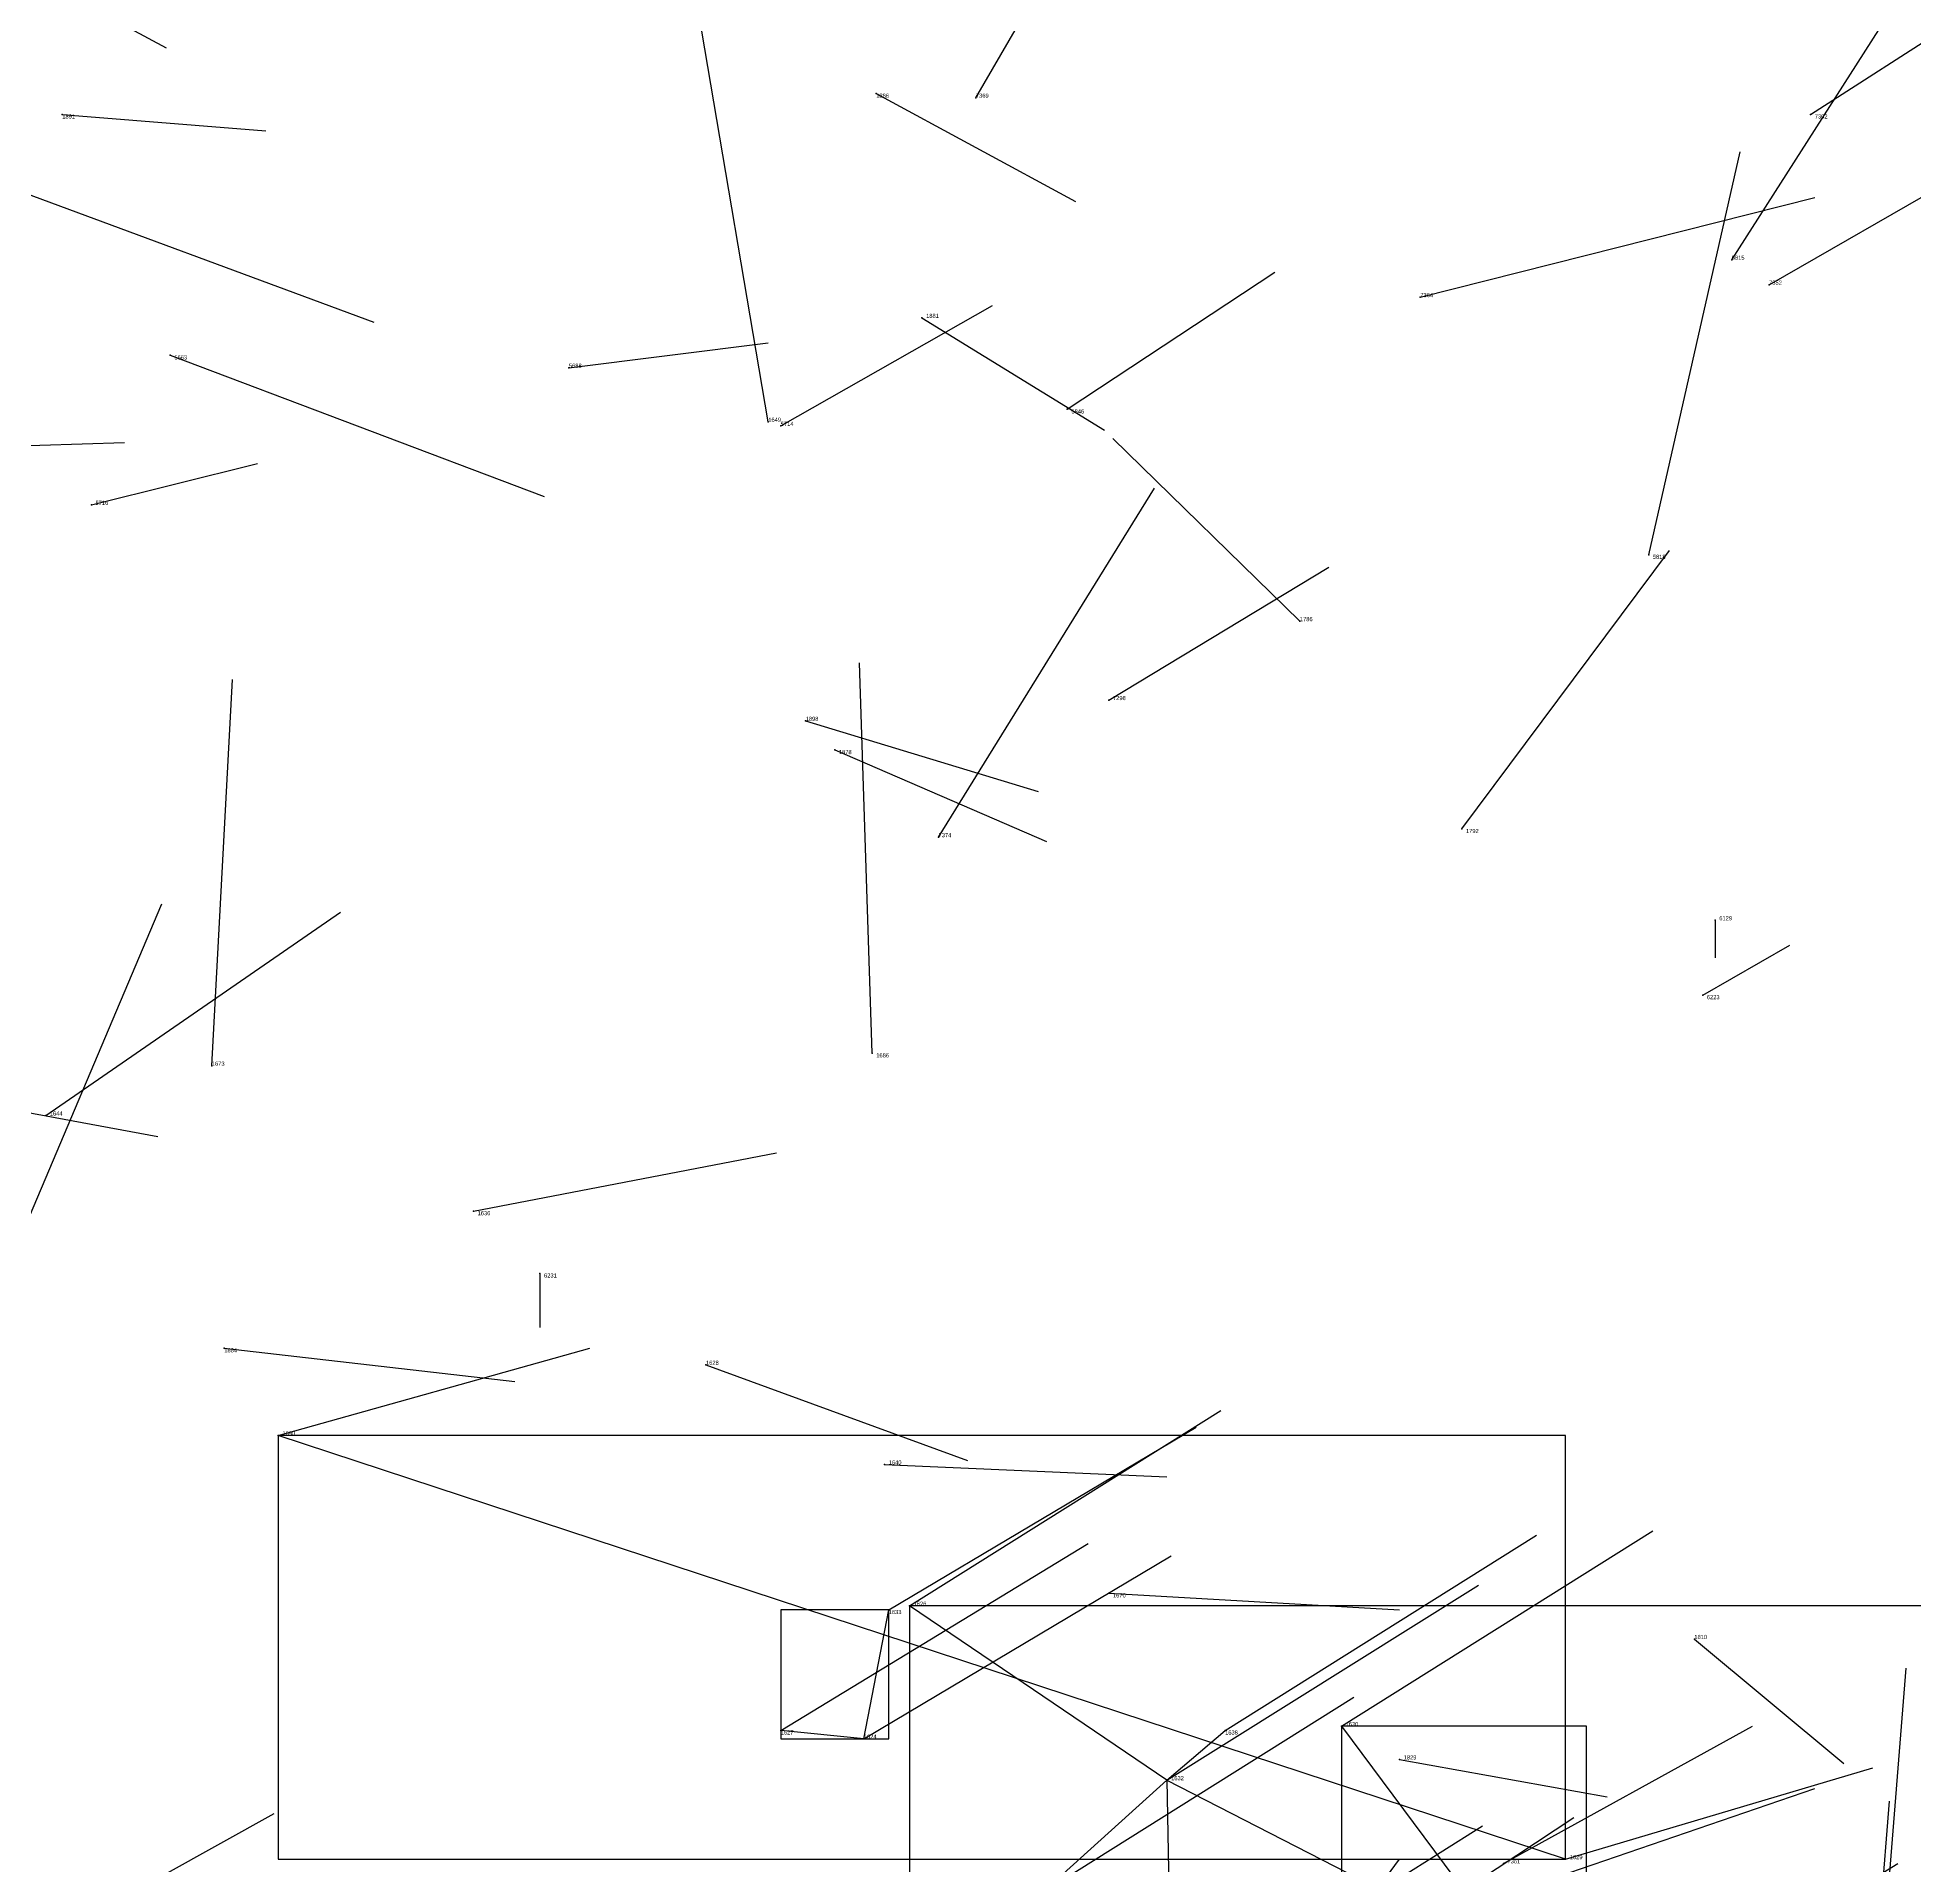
# Model space of a CAD drawing. Extents: x 59.1 to 70.8, y 600.3 to 605.1.
# Drawn here: x 66.249 to 66.701, y 604.0075 to 604.4475 of the extents above; entities that cross this region are included whole.
import ezdxf

# ---------------------------------------------------------------- set-up
doc = ezdxf.new("R2010")
doc.units = 0
for name, color, linetype in [('Clients', 3, 'CONTINUOUS'), ('Facilities', 3, 'CONTINUOUS'), ('Facilities_lines', 3, 'CONTINUOUS'), ('Min_max_boxes', 1, 'CONTINUOUS'), ('Normals', 1, 'CONTINUOUS'), ('Source_points', 5, 'CONTINUOUS'), ('Text', 3, 'CONTINUOUS')]:
    doc.layers.add(name, color=color, linetype=linetype)

msp = doc.modelspace()

# ---------------------------------------------------------------- linework, layer by layer
at = {"layer": 'Clients', "color": 5}
for p in [(66.307, 604.111, 452.526), (66.454, 604.069, 452.449), (66.459, 604.07, 452.355), (66.428, 604.04, 452.408), (66.535, 604.04, 452.285)]:
    msp.add_point(p, dxfattribs=at)
at = {"layer": 'Facilities', "color": 3}
for p in [(66.451, 604.434, 449.082), (66.475, 604.433, 461.139), (66.255, 604.429, 449.265), (66.676, 604.429, 462.159), (66.657, 604.394, 453.684), (66.666, 604.388, 461.988), (66.582, 604.385, 461.789), (66.462, 604.38, 449.057), (66.281, 604.371, 454.137), (66.377, 604.368, 453.679), (66.497, 604.358, 453.682), (66.425, 604.355, 452.939), (66.428, 604.354, 453.821), (66.262, 604.335, 453.789), (66.637, 604.323, 453.742), (66.553, 604.307, 448.442), (66.507, 604.288, 462.3), (66.434, 604.283, 449.121), (66.441, 604.276, 449.008), (66.592, 604.257, 448.544), (66.466, 604.255, 461.437), (66.653, 604.235, 457.509), (66.65, 604.217, 457.441), (66.45, 604.203, 452.962), (66.291, 604.2, 452.596), (66.251, 604.188, 452.558), (66.354, 604.165, 452.54), (66.37, 604.15, 457.493), (66.294, 604.132, 449.36), (66.41, 604.128, 452.479), (66.453, 604.104, 452.417), (66.507, 604.073, 452.356), (66.648, 604.062, 448.956), (66.563, 604.041, 452.294), (66.448, 604.038, 452.444), (66.577, 604.033, 448.955), (66.521, 604.028, 452.386), (66.602, 604.008, 461.879), (66.617, 604.009, 452.235)]:
    msp.add_point(p, dxfattribs=at)
at = {"layer": 'Facilities_lines', "color": 3}
for p, q in [((66.617, 604.009, 452.235), (66.307, 604.111, 452.526)), ((66.448, 604.038, 452.444), (66.454, 604.069, 452.449)), ((66.521, 604.028, 452.386), (66.459, 604.07, 452.355)), ((66.448, 604.038, 452.444), (66.428, 604.04, 452.408)), ((66.521, 604.028, 452.386), (66.535, 604.04, 452.285)), ((66.563, 604.041, 452.294), (66.622, 603.962, 452.284)), ((66.521, 604.028, 452.386), (66.491, 604.001, 452.347)), ((66.521, 604.028, 452.386), (66.522, 603.97, 452.33)), ((66.521, 604.028, 452.386), (67.052, 603.756, 451.74))]:
    msp.add_line(p, q, dxfattribs=at)
at = {"layer": 'Min_max_boxes', "color": 1}
for p, q in [((66.617, 604.111, 452.235), (66.307, 604.111, 452.235)), ((66.307, 604.111, 452.235), (66.307, 604.009, 452.235)), ((66.617, 604.111, 452.526), (66.307, 604.111, 452.526)), ((66.307, 604.111, 452.526), (66.307, 604.009, 452.526)), ((66.307, 604.111, 452.235), (66.307, 604.111, 452.526)), ((66.617, 604.009, 452.235), (66.617, 604.111, 452.235)), ((66.617, 604.009, 452.526), (66.617, 604.111, 452.526)), ((66.617, 604.111, 452.235), (66.617, 604.111, 452.526)), ((66.454, 604.069, 452.408), (66.428, 604.069, 452.408)), ((66.428, 604.069, 452.408), (66.428, 604.038, 452.408)), ((66.454, 604.069, 452.449), (66.428, 604.069, 452.449)), ((66.428, 604.069, 452.449), (66.428, 604.038, 452.449)), ((66.428, 604.069, 452.408), (66.428, 604.069, 452.449)), ((66.454, 604.038, 452.408), (66.454, 604.069, 452.408)), ((66.454, 604.038, 452.449), (66.454, 604.069, 452.449)), ((66.454, 604.069, 452.408), (66.454, 604.069, 452.449)), ((67.052, 604.07, 451.74), (66.459, 604.07, 451.74)), ((66.459, 604.07, 451.74), (66.459, 603.756, 451.74)), ((67.052, 604.07, 452.386), (66.459, 604.07, 452.386)), ((66.459, 604.07, 452.386), (66.459, 603.756, 452.386)), ((66.459, 604.07, 451.74), (66.459, 604.07, 452.386)), ((66.622, 604.041, 452.284), (66.563, 604.041, 452.284)), ((66.563, 604.041, 452.284), (66.563, 603.962, 452.284)), ((66.622, 604.041, 452.294), (66.563, 604.041, 452.294)), ((66.563, 604.041, 452.294), (66.563, 603.962, 452.294)), ((66.563, 604.041, 452.284), (66.563, 604.041, 452.294)), ((66.622, 603.962, 452.284), (66.622, 604.041, 452.284)), ((66.622, 603.962, 452.294), (66.622, 604.041, 452.294)), ((66.622, 604.041, 452.284), (66.622, 604.041, 452.294)), ((66.428, 604.038, 452.408), (66.454, 604.038, 452.408)), ((66.428, 604.038, 452.449), (66.454, 604.038, 452.449)), ((66.428, 604.038, 452.408), (66.428, 604.038, 452.449)), ((66.454, 604.038, 452.408), (66.454, 604.038, 452.449)), ((66.307, 604.009, 452.235), (66.617, 604.009, 452.235)), ((66.307, 604.009, 452.526), (66.617, 604.009, 452.526)), ((66.307, 604.009, 452.235), (66.307, 604.009, 452.526)), ((66.617, 604.009, 452.235), (66.617, 604.009, 452.526))]:
    msp.add_line(p, q, dxfattribs=at)
at = {"layer": 'Normals', "color": 1}
for p, q in [((66.475, 604.433, 461.139), (66.525, 604.519, 461.128)), ((66.676, 604.429, 462.159), (66.746, 604.474, 462.103)), ((66.657, 604.394, 453.684), (66.705, 604.469, 453.729)), ((66.267, 604.452, 462.656), (66.28, 604.445, 462.755)), ((66.425, 604.355, 452.939), (66.409, 604.449, 452.909)), ((66.451, 604.434, 449.082), (66.499, 604.408, 449.166)), ((66.666, 604.388, 461.988), (66.748, 604.435, 461.956)), ((66.255, 604.429, 449.265), (66.304, 604.425, 449.352)), ((66.637, 604.323, 453.742), (66.659, 604.42, 453.756)), ((66.238, 604.413, 454.162), (66.33, 604.379, 454.18)), ((66.582, 604.385, 461.789), (66.677, 604.409, 461.771)), ((66.497, 604.358, 453.682), (66.547, 604.391, 453.762)), ((66.428, 604.354, 453.821), (66.479, 604.383, 453.902)), ((66.462, 604.38, 449.057), (66.506, 604.353, 449.143)), ((66.377, 604.368, 453.679), (66.425, 604.374, 453.767)), ((66.281, 604.371, 454.137), (66.371, 604.337, 454.165)), ((66.553, 604.307, 448.442), (66.508, 604.351, 448.519)), ((66.238, 604.349, 453.697), (66.27, 604.35, 453.792)), ((66.262, 604.335, 453.789), (66.302, 604.345, 453.88)), ((66.466, 604.255, 461.437), (66.518, 604.339, 461.454)), ((66.592, 604.257, 448.544), (66.642, 604.324, 448.599)), ((66.507, 604.288, 462.3), (66.56, 604.32, 462.379)), ((66.45, 604.203, 452.962), (66.447, 604.297, 452.928)), ((66.291, 604.2, 452.596), (66.296, 604.293, 452.56)), ((66.434, 604.283, 449.121), (66.49, 604.266, 449.202)), ((66.441, 604.276, 449.008), (66.492, 604.254, 449.091)), ((66.24, 604.147, 452.583), (66.279, 604.239, 452.578)), ((66.251, 604.188, 452.558), (66.322, 604.237, 452.608)), ((66.653, 604.235, 457.509), (66.653, 604.226, 457.609)), ((66.65, 604.217, 457.441), (66.671, 604.229, 457.538)), ((66.213, 604.195, 449.151), (66.278, 604.183, 449.226)), ((66.354, 604.165, 452.54), (66.427, 604.179, 452.606)), ((66.37, 604.15, 457.493), (66.37, 604.137, 457.592)), ((66.294, 604.132, 449.36), (66.364, 604.124, 449.431)), ((66.307, 604.111, 452.526), (66.382, 604.132, 452.589)), ((66.41, 604.128, 452.479), (66.473, 604.105, 452.553)), ((66.459, 604.07, 452.355), (66.534, 604.117, 452.401)), ((66.454, 604.069, 452.449), (66.528, 604.113, 452.5)), ((66.453, 604.104, 452.417), (66.521, 604.101, 452.491)), ((66.428, 604.04, 452.408), (66.502, 604.085, 452.459)), ((66.535, 604.04, 452.285), (66.61, 604.087, 452.331)), ((66.563, 604.041, 452.294), (66.638, 604.088, 452.341)), ((66.448, 604.038, 452.444), (66.522, 604.082, 452.495)), ((66.521, 604.028, 452.386), (66.596, 604.075, 452.432)), ((66.507, 604.073, 452.356), (66.577, 604.069, 452.427)), ((66.648, 604.062, 448.956), (66.684, 604.032, 449.045)), ((66.692, 603.967, 448.823), (66.699, 604.055, 448.869)), ((66.491, 604.001, 452.347), (66.566, 604.048, 452.393)), ((66.602, 604.008, 461.879), (66.662, 604.041, 461.952)), ((66.577, 604.033, 448.955), (66.627, 604.024, 449.041)), ((66.617, 604.009, 452.235), (66.691, 604.031, 452.298)), ((66.604, 604.001, 452.276), (66.677, 604.026, 452.339)), ((66.688, 603.935, 448.811), (66.695, 604.023, 448.857)), ((66.243, 603.985, 453.88), (66.306, 604.02, 453.95)), ((66.522, 603.97, 452.33), (66.597, 604.017, 452.376)), ((66.546, 603.971, 452.286), (66.619, 604.019, 452.334)), ((66.531, 603.947, 448.862), (66.577, 604.009, 448.926)), ((66.622, 603.962, 452.284), (66.697, 604.008, 452.332))]:
    msp.add_line(p, q, dxfattribs=at)
at = {"layer": 'Source_points', "color": 5}
for p in [(66.451, 604.434, 449.082), (66.475, 604.433, 461.139), (66.255, 604.429, 449.265), (66.676, 604.429, 462.159), (66.657, 604.394, 453.684), (66.666, 604.388, 461.988), (66.582, 604.385, 461.789), (66.462, 604.38, 449.057), (66.281, 604.371, 454.137), (66.377, 604.368, 453.679), (66.497, 604.358, 453.682), (66.425, 604.355, 452.939), (66.428, 604.354, 453.821), (66.262, 604.335, 453.789), (66.637, 604.323, 453.742), (66.553, 604.307, 448.442), (66.507, 604.288, 462.3), (66.434, 604.283, 449.121), (66.441, 604.276, 449.008), (66.592, 604.257, 448.544), (66.466, 604.255, 461.437), (66.653, 604.235, 457.509), (66.65, 604.217, 457.441), (66.45, 604.203, 452.962), (66.291, 604.2, 452.596), (66.251, 604.188, 452.558), (66.354, 604.165, 452.54), (66.37, 604.15, 457.493), (66.294, 604.132, 449.36), (66.41, 604.128, 452.479), (66.307, 604.111, 452.526), (66.453, 604.104, 452.417), (66.507, 604.073, 452.356), (66.454, 604.069, 452.449), (66.459, 604.07, 452.355), (66.648, 604.062, 448.956), (66.428, 604.04, 452.408), (66.535, 604.04, 452.285), (66.563, 604.041, 452.294), (66.448, 604.038, 452.444), (66.577, 604.033, 448.955), (66.521, 604.028, 452.386), (66.602, 604.008, 461.879), (66.617, 604.009, 452.235)]:
    msp.add_point(p, dxfattribs=at)

# ---------------------------------------------------------------- texts
at = {"layer": 'Text', "color": 3}
for s, p in [('1886', (66.451, 604.433, 449.082)), ('7369', (66.475, 604.433, 461.139)), ('1891', (66.255, 604.428, 449.265)), ('7302', (66.677, 604.428, 462.159)), ('5815', (66.657, 604.394, 453.684)), ('7352', (66.666, 604.388, 461.988)), ('7364', (66.582, 604.385, 461.789)), ('1881', (66.463, 604.38, 449.057)), ('5663', (66.282, 604.37, 454.137)), ('5688', (66.377, 604.368, 453.679)), ('1649', (66.425, 604.355, 452.939)), ('5846', (66.498, 604.357, 453.682)), ('5714', (66.428, 604.354, 453.821)), ('5716', (66.263, 604.335, 453.789)), ('5818', (66.638, 604.322, 453.742)), ('1786', (66.553, 604.307, 448.442)), ('7298', (66.508, 604.288, 462.3)), ('1898', (66.434, 604.283, 449.121)), ('1878', (66.442, 604.275, 449.008)), ('7374', (66.466, 604.255, 461.437)), ('1792', (66.593, 604.256, 448.544)), ('6129', (66.654, 604.235, 457.509)), ('6223', (66.651, 604.216, 457.441)), ('1686', (66.451, 604.202, 452.962)), ('1673', (66.291, 604.2, 452.596)), ('1644', (66.252, 604.188, 452.558)), ('1636', (66.355, 604.164, 452.54)), ('6231', (66.371, 604.149, 457.493)), ('1884', (66.294, 604.131, 449.36)), ('1628', (66.41, 604.128, 452.479)), ('1690', (66.308, 604.111, 452.526)), ('1640', (66.454, 604.104, 452.417)), ('1626', (66.46, 604.07, 452.355)), ('1670', (66.508, 604.072, 452.356)), ('1633', (66.454, 604.068, 452.449)), ('1810', (66.648, 604.062, 448.956)), ('1627', (66.428, 604.039, 452.408)), ('1624', (66.448, 604.038, 452.444)), ('1638', (66.535, 604.039, 452.285)), ('1630', (66.564, 604.041, 452.294)), ('1829', (66.578, 604.033, 448.955)), ('1632', (66.522, 604.028, 452.386)), ('7361', (66.603, 604.008, 461.879)), ('1629', (66.618, 604.009, 452.235))]:
    msp.add_text(s, height=0.001, dxfattribs=at).set_placement(p)

doc.saveas('drawing.dxf')
